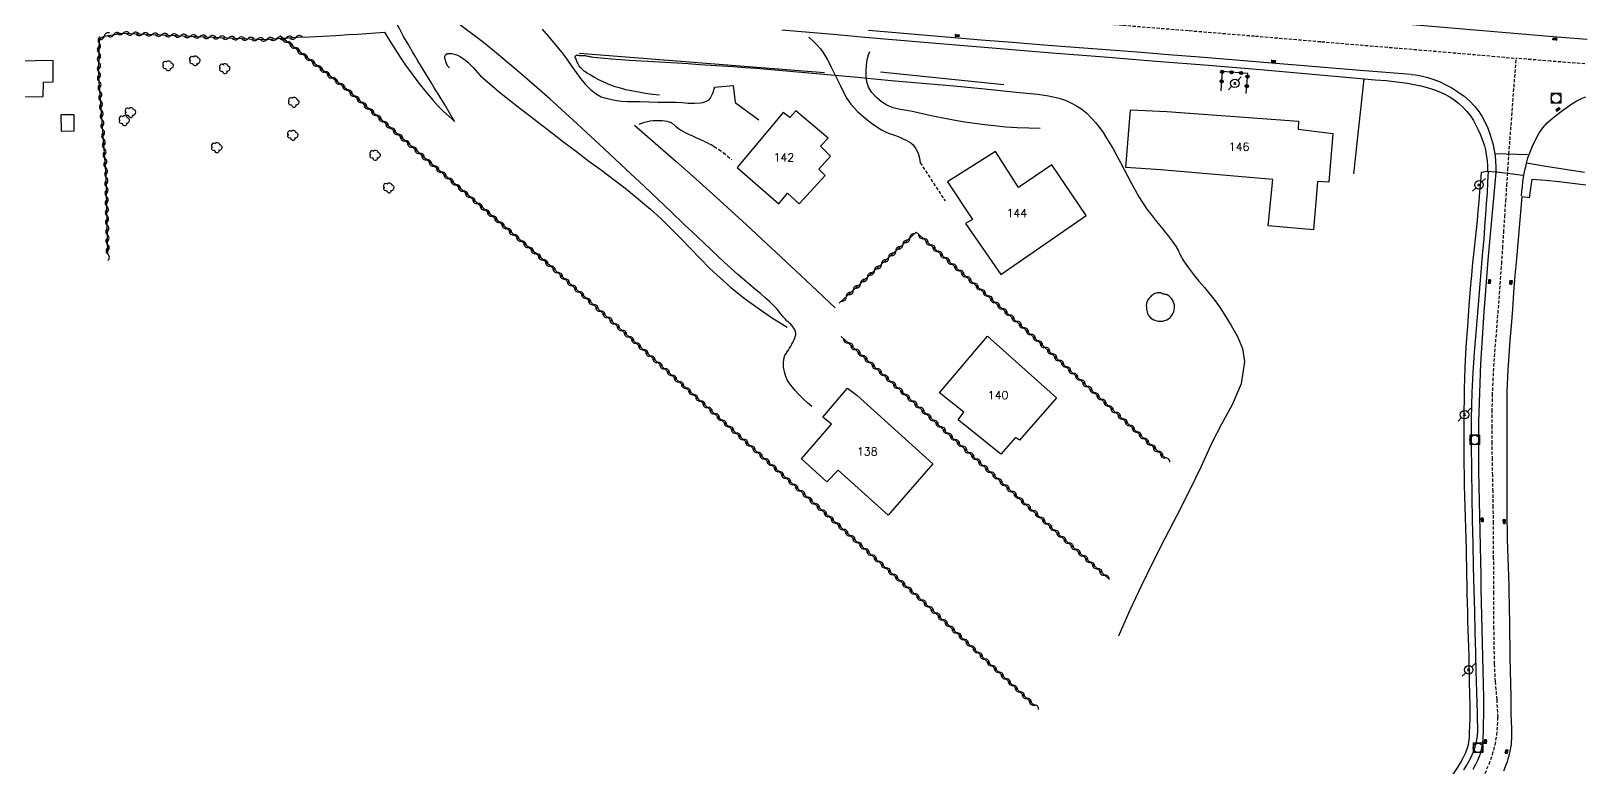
# Model space of a CAD drawing. Header units: millimetres. Extents: x 159000 to 160002, y 156999 to 158000.
# Drawn here: x 159122.9 to 159365.5, y 157474.6 to 157589.7 of the extents above; entities that cross this region are included whole.
import ezdxf
from ezdxf.enums import TextEntityAlignment as Align

# ---------------------------------------------------------------- set-up
doc = ezdxf.new("R2010")
doc.units = ezdxf.units.MM
doc.linetypes.add('DASHED', pattern=[0.75, 0.5, -0.25])
doc.layers.get('0').update_dxf_attribs({"linetype": 'CONTINUOUS'})
for name, color, linetype in [('W0001', 6, 'DASHED'), ('W0008', 7, 'CONTINUOUS'), ('W0014', 7, 'CONTINUOUS'), ('W0017', 7, 'CONTINUOUS'), ('W0020', 2, 'CONTINUOUS'), ('W0051', 7, 'CONTINUOUS'), ('W0101', 7, 'CONTINUOUS'), ('W0104', 1, 'CONTINUOUS'), ('W0112', 1, 'DASHED'), ('W0211', 2, 'CONTINUOUS'), ('W0214', 2, 'CONTINUOUS'), ('W0300', 7, 'CONTINUOUS'), ('W0310', 3, 'CONTINUOUS'), ('W0323', 7, 'CONTINUOUS'), ('W0401', 7, 'CONTINUOUS'), ('W0420', 7, 'CONTINUOUS'), ('W0473', 7, 'CONTINUOUS'), ('W0515', 5, 'CONTINUOUS'), ('W0991', 7, 'CONTINUOUS')]:
    doc.layers.add(name, color=color, linetype=linetype)
doc.styles.get("Standard").update_dxf_attribs({"font": 'romans.shx', "width": 0.85})

# ---------------------------------------------------------------- blocks, each defined once
blk = doc.blocks.new('T401')
for p, q in [((-0.3, 0.3), (0, 0.3)), ((-0.3, -0.25), (-0.3, 0.3)), ((-0.3, 0.15), (0, 0.15)), ((-0.3, 0), (0, 0)), ((0, 0.3), (0, -0.25)), ((-0.3, -0.15), (0, -0.15)), ((-0.3, -0.25), (-0.3, -0.3)), ((-0.3, -0.3), (0, -0.3)), ((0, -0.3), (0, -0.25))]:
    blk.add_line(p, q)
blk = doc.blocks.new('T420')
for p, q in [((0.75, 0.75), (-0.75, 0.75)), ((-0.75, 0.75), (-0.75, -0.75)), ((0.75, 0.75), (0.75, -0.75)), ((0.75, -0.75), (-0.75, -0.75))]:
    blk.add_line(p, q)
blk.add_ellipse((0, 0), major_axis=(-0.53, 0.53), ratio=1, start_param=3.926991, end_param=10.210176)
blk = doc.blocks.new('T300')
for p, q in [((-0.8, 0.51), (-0.86, 0.34)), ((-0.86, 0.34), (-0.86, 0.17)), ((-0.86, 0.17), (-0.74, 0.06)), ((-0.69, 0.63), (-0.8, 0.51)), ((-0.8, -0.06), (-0.74, 0.06)), ((-0.74, 0.06), (-0.69, 0.11)), ((-0.57, 0.69), (-0.69, 0.63)), ((-0.46, 0.69), (-0.57, 0.69)), ((-0.29, 0.63), (-0.46, 0.69)), ((-0.29, 0.63), (-0.17, 0.74)), ((-0.23, 0.57), (-0.29, 0.63)), ((-0.17, 0.74), (-0.06, 0.8)), ((-0.06, 0.8), (0.06, 0.8)), ((0.06, 0.8), (0.23, 0.74)), ((0.23, 0.74), (0.34, 0.63)), ((0.34, 0.63), (0.4, 0.51)), ((0.46, 0.46), (0.34, 0.46)), ((0.4, 0.51), (0.4, 0.46)), ((0.57, 0.4), (0.46, 0.46)), ((0.57, 0.4), (0.69, 0.29)), ((0.69, 0.29), (0.74, 0.17)), ((0.74, 0.06), (0.69, -0.17)), ((0.74, 0.17), (0.74, 0.06)), ((-0.8, -0.17), (-0.8, -0.06)), ((-0.8, -0.23), (-0.8, -0.17)), ((-0.74, -0.34), (-0.8, -0.23)), ((-0.69, -0.4), (-0.74, -0.34)), ((-0.51, -0.46), (-0.69, -0.4)), ((-0.4, -0.46), (-0.51, -0.46)), ((-0.4, -0.46), (-0.34, -0.46)), ((-0.34, -0.46), (-0.34, -0.4)), ((-0.34, -0.51), (-0.34, -0.46)), ((-0.29, -0.63), (-0.34, -0.51)), ((-0.17, -0.74), (-0.29, -0.63)), ((-0.06, -0.8), (-0.17, -0.74)), ((0.06, -0.8), (-0.06, -0.8)), ((0.17, -0.74), (0.06, -0.8)), ((0.23, -0.69), (0.17, -0.74)), ((0.29, -0.46), (0.23, -0.46)), ((0.29, -0.63), (0.23, -0.69)), ((0.46, -0.4), (0.29, -0.46)), ((0.34, -0.51), (0.29, -0.63)), ((0.34, -0.51), (0.34, -0.46)), ((0.57, -0.34), (0.46, -0.4)), ((0.63, -0.29), (0.57, -0.34)), ((0.69, -0.17), (0.63, -0.29))]:
    blk.add_line(p, q)
blk = doc.blocks.new('T473')
for p, q in [((-0.166667, 0.166667), (0.166667, -0.166667)), ((-0.166667, -0.166667), (0.166667, 0.166667)), ((0.500001, 0.500001), (1.000002, 1.000002)), ((-1.000002, -1.000002), (-0.500001, -0.500001))]:
    blk.add_line(p, q)
blk.add_ellipse((0, 0), major_axis=(0.471405, 0.471405), ratio=1, start_param=5.4977871438, end_param=11.780972451)
blk = doc.blocks.new('t310o')
at = {"color": 0, "linetype": 'Continuous'}
for centre, start, end in [((-0.5, 0.38), 216.8699, 323.1304), ((0.5, -0.37), 36.8699, 143.1303)]:
    blk.add_arc(centre, 0.625, start, end, dxfattribs=at)
blk = doc.blocks.new('t323o')
at = {"color": 0, "linetype": 'Continuous'}
for radius in [0.25, 0.15]:
    blk.add_circle((0, 0), radius, dxfattribs=at)

msp = doc.modelspace()

# ---------------------------------------------------------------- linework, layer by layer
at = {"layer": 'W0001'}
for points in [[(159202.16, 157597.96), (159237.42, 157595.11), (159243.14, 157594.65), (159248.85, 157594.2), (159254.57, 157593.74), (159260.28, 157593.29), (159265.99, 157592.84), (159271.71, 157592.38), (159277.42, 157591.92), (159283.14, 157591.46), (159293.47, 157590.63), (159303.81, 157589.79), (159314.15, 157588.94), (159324.48, 157588.06), (159328.28, 157587.74), (159332.09, 157587.42), (159335.89, 157587.11), (159339.7, 157586.79), (159343.51, 157586.47), (159347.31, 157586.15), (159351.11, 157585.81), (159354.92, 157585.45)], [(159350.04, 157473.76), (159350.66, 157475.2), (159351.19, 157476.68), (159351.61, 157478.2), (159351.89, 157479.75), (159352.06, 157482.54), (159351.91, 157485.33), (159351.66, 157488.11), (159351.51, 157490.86), (159351.43, 157496.35), (159351.39, 157501.84), (159351.38, 157507.33), (159351.35, 157512.82), (159351.32, 157515.32), (159351.28, 157517.81), (159351.23, 157520.31), (159351.18, 157522.8), (159351.14, 157525.3), (159351.13, 157527.8), (159351.15, 157530.3), (159351.2, 157532.79), (159351.29, 157535.06), (159351.42, 157537.33), (159351.58, 157539.6), (159351.76, 157541.86), (159351.94, 157544.13), (159352.13, 157546.39), (159352.31, 157548.65), (159352.47, 157550.92), (159352.64, 157553.37), (159352.8, 157555.82), (159352.96, 157558.26), (159353.12, 157560.71), (159353.28, 157563.16), (159353.44, 157565.61), (159353.6, 157568.06), (159353.77, 157570.51), (159354.05, 157574.24), (159354.33, 157577.98), (159354.62, 157581.72), (159354.92, 157585.45)], [(159365.64, 157584.59), (159360.28, 157585.02), (159354.92, 157585.45)]]:
    msp.add_lwpolyline(points, dxfattribs=at)
at = {"layer": 'W0008'}
for points in [[(159356.51, 157569.1), (159356.61, 157569.51), (159356.72, 157569.92), (159356.86, 157570.32), (159357.01, 157570.72), (159357.44, 157571.73), (159357.9, 157572.73), (159358.44, 157573.7), (159359.07, 157574.61), (159359.75, 157575.37), (159360.5, 157576.06), (159361.3, 157576.7), (159362.11, 157577.31), (159362.85, 157577.84), (159363.61, 157578.34), (159364.39, 157578.81), (159365.2, 157579.22), (159365.77, 157579.47)], [(159351.72, 157567.64), (159351.39, 157564.21), (159351.08, 157560.78), (159350.78, 157557.35), (159350.49, 157553.92), (159350.17, 157549.89), (159349.85, 157545.85), (159349.56, 157541.81), (159349.33, 157537.77), (159349.2, 157534.74), (159349.1, 157531.71), (159349.03, 157528.67), (159349, 157525.64), (159349.01, 157520.96), (159349.09, 157516.28), (159349.2, 157511.6), (159349.3, 157506.92), (159349.35, 157504.79), (159349.39, 157502.65), (159349.44, 157500.52), (159349.5, 157498.38), (159349.55, 157496.25), (159349.59, 157494.12), (159349.64, 157491.98), (159349.67, 157489.85), (159349.72, 157487.67), (159349.78, 157485.49), (159349.8, 157483.31), (159349.76, 157481.13), (159349.74, 157480.22), (159349.7, 157479.3), (159349.62, 157478.38), (159349.45, 157477.47), (159349.21, 157476.66), (159348.89, 157475.88), (159348.52, 157475.12), (159348.12, 157474.38)], [(159352.98, 157474.17), (159353.41, 157475.26), (159353.54, 157475.63), (159353.66, 157476.01), (159353.77, 157476.39), (159353.87, 157476.77), (159353.95, 157477.16), (159354.03, 157477.55), (159354.1, 157477.94), (159354.15, 157478.33), (159354.23, 157479.53), (159354.22, 157480.74), (159354.17, 157481.94), (159354.14, 157483.14), (159354.12, 157484.16), (159354.1, 157485.19), (159354.09, 157486.22), (159354.06, 157487.25), (159354.04, 157488.27), (159354.02, 157489.3), (159354, 157490.33), (159353.98, 157491.36), (159353.96, 157492.64), (159353.94, 157493.93), (159353.92, 157495.22), (159353.91, 157496.5), (159353.89, 157497.79), (159353.87, 157499.08), (159353.85, 157500.37), (159353.82, 157501.65), (159353.79, 157503.1), (159353.75, 157504.55), (159353.7, 157506), (159353.65, 157507.45), (159353.61, 157508.9), (159353.56, 157510.35), (159353.53, 157511.81), (159353.5, 157513.26), (159353.48, 157515.99), (159353.47, 157518.73), (159353.48, 157521.46), (159353.49, 157524.2), (159353.49, 157525.49), (159353.48, 157526.78), (159353.47, 157528.08), (159353.47, 157529.37), (159353.47, 157530.66), (159353.47, 157531.96), (159353.5, 157533.25), (159353.53, 157534.54), (159353.64, 157536.82), (159353.8, 157539.1), (159353.98, 157541.37), (159354.15, 157543.65), (159354.35, 157546.27), (159354.55, 157548.9), (159354.76, 157551.53), (159354.98, 157554.15), (159355.19, 157556.58), (159355.4, 157559.01), (159355.62, 157561.43), (159355.85, 157563.86)]]:
    msp.add_lwpolyline(points, dxfattribs=at)
at = {"layer": 'W0014'}
for points in [[(159344.81, 157473.21), (159345.71, 157474.65), (159346.18, 157475.42), (159346.63, 157476.21), (159347.04, 157477.02), (159347.36, 157477.88), (159347.45, 157478.25), (159347.51, 157478.62), (159347.56, 157478.99), (159347.59, 157479.36), (159347.6, 157479.73), (159347.62, 157480.1), (159347.63, 157480.48), (159347.64, 157480.85), (159347.7, 157482.63), (159347.69, 157484.42), (159347.66, 157486.2), (159347.63, 157487.99), (159347.6, 157489.36), (159347.57, 157490.73), (159347.53, 157492.1), (159347.49, 157493.47), (159347.44, 157494.85), (159347.39, 157496.22), (159347.35, 157497.59), (159347.32, 157498.96), (159347.28, 157500.39), (159347.25, 157501.81), (159347.22, 157503.24), (159347.2, 157504.66), (159347.17, 157506.09), (159347.15, 157507.52), (159347.12, 157508.94), (159347.09, 157510.37), (159347.04, 157512.04), (159347, 157513.72), (159346.94, 157515.39), (159346.89, 157517.06), (159346.84, 157518.74), (159346.8, 157520.41), (159346.77, 157522.08), (159346.75, 157523.76), (159346.75, 157525.44), (159346.75, 157527.11), (159346.75, 157528.79), (159346.77, 157530.47), (159346.8, 157532.14), (159346.83, 157533.82), (159346.88, 157535.49), (159346.95, 157537.17), (159347.11, 157540.41), (159347.32, 157543.64), (159347.56, 157546.87), (159347.83, 157550.1), (159347.95, 157551.53), (159348.09, 157552.97), (159348.24, 157554.4), (159348.39, 157555.83), (159348.54, 157557.26), (159348.69, 157558.69), (159348.83, 157560.13), (159348.97, 157561.56), (159349.1, 157563.09), (159349.23, 157564.62), (159349.35, 157566.15), (159349.46, 157567.68)], [(159350.52, 157567.82), (159350.43, 157566.12), (159350.34, 157564.43), (159350.23, 157562.73), (159350.12, 157561.04), (159349.97, 157559.12), (159349.82, 157557.2), (159349.66, 157555.29), (159349.49, 157553.37), (159349.32, 157551.46), (159349.15, 157549.54), (159348.99, 157547.62), (159348.84, 157545.71), (159348.59, 157542.6), (159348.33, 157539.49), (159348.1, 157536.38), (159347.95, 157533.27), (159347.85, 157529.2), (159347.85, 157525.13), (159347.9, 157521.06), (159347.95, 157516.99), (159348.01, 157513.33), (159348.1, 157509.67), (159348.2, 157506), (159348.29, 157502.34), (159348.37, 157499.1), (159348.44, 157495.86), (159348.52, 157492.62), (159348.6, 157489.38), (159348.63, 157488.55), (159348.66, 157487.71), (159348.69, 157486.88), (159348.71, 157486.05), (159348.74, 157485.22), (159348.77, 157484.38), (159348.79, 157483.55), (159348.8, 157482.72), (159348.82, 157481.96), (159348.84, 157481.19), (159348.84, 157480.43), (159348.78, 157479.66), (159348.69, 157479), (159348.57, 157478.35), (159348.41, 157477.7), (159348.2, 157477.07), (159347.75, 157476.11), (159347.22, 157475.19), (159346.65, 157474.3)], [(159349.46, 157567.68), (159350.43, 157567.83)]]:
    msp.add_lwpolyline(points, dxfattribs=at)
at = {"layer": 'W0017'}
for points in [[(159218.63, 157565.53), (159216.65, 157567.37), (159212.42, 157571.3), (159208.19, 157575.22), (159203.92, 157579.11), (159199.58, 157582.92), (159197.6, 157584.61), (159195.59, 157586.27), (159193.56, 157587.91), (159191.49, 157589.5), (159189.8, 157590.76), (159188.08, 157591.99), (159186.35, 157593.19), (159184.59, 157594.36)], [(159202.73, 157590), (159204.01, 157588.51), (159205.29, 157587.01), (159206.01, 157586.09), (159206.69, 157585.15), (159207.35, 157584.19), (159208.02, 157583.24), (159208.73, 157582.29), (159209.51, 157581.39), (159210.36, 157580.56), (159211.31, 157579.83), (159211.97, 157579.47), (159212.68, 157579.23), (159213.4, 157579.06), (159214.11, 157578.93), (159215.08, 157578.79), (159216.06, 157578.74), (159217.03, 157578.72), (159218, 157578.7), (159219.42, 157578.65), (159220.84, 157578.63), (159222.26, 157578.61), (159223.68, 157578.59), (159224.62, 157578.54), (159225.56, 157578.47), (159226.51, 157578.44), (159227.46, 157578.52), (159227.81, 157578.58), (159228.17, 157578.67), (159228.51, 157578.8), (159228.82, 157579), (159228.98, 157579.17), (159229.09, 157579.38), (159229.18, 157579.59), (159229.27, 157579.79), (159229.37, 157580.03), (159229.48, 157580.28), (159229.56, 157580.52), (159229.63, 157580.78), (159229.64, 157580.82), (159229.64, 157580.87), (159229.64, 157580.91), (159229.64, 157580.95)], [(159244.41, 157588.77), (159245.04, 157588.2), (159245.63, 157587.59), (159246.19, 157586.94), (159246.7, 157586.25), (159247.02, 157585.76), (159247.31, 157585.25), (159247.59, 157584.74), (159247.84, 157584.21), (159248.09, 157583.68), (159248.34, 157583.15), (159248.59, 157582.63), (159248.86, 157582.11), (159249.34, 157581.14), (159249.8, 157580.15), (159250.32, 157579.18), (159250.95, 157578.28), (159252, 157577.13), (159253.17, 157576.09), (159254.41, 157575.16), (159255.72, 157574.31), (159256.14, 157574.08), (159256.57, 157573.88), (159257.01, 157573.7), (159257.46, 157573.54), (159257.91, 157573.39), (159258.36, 157573.23), (159258.8, 157573.05), (159259.23, 157572.85), (159259.6, 157572.67), (159259.98, 157572.49), (159260.35, 157572.26), (159260.67, 157571.97), (159261.12, 157571.34), (159261.47, 157570.64), (159261.69, 157569.89), (159261.8, 157569.12)], [(159280.53, 157574.49), (159278.74, 157574.53), (159276.94, 157574.61), (159275.15, 157574.73), (159273.36, 157574.89), (159271.83, 157575.06), (159270.3, 157575.26), (159268.78, 157575.49), (159267.26, 157575.74), (159265.63, 157576.04), (159264.01, 157576.37), (159262.38, 157576.72), (159260.77, 157577.09), (159259.72, 157577.29), (159258.65, 157577.46), (159257.58, 157577.72), (159256.57, 157578.15), (159255.72, 157578.69), (159254.94, 157579.34), (159254.26, 157580.1), (159253.72, 157580.98), (159253.44, 157581.8), (159253.34, 157582.66), (159253.35, 157583.51), (159253.4, 157584.35), (159253.46, 157584.91), (159253.57, 157585.46), (159253.73, 157586), (159253.93, 157586.53)], [(159229.64, 157580.95), (159232.58, 157581.24)], [(159232.58, 157581.24), (159232.87, 157578.59)], [(159329.54, 157567.43), (159331.14, 157582.27)], [(159232.9, 157578.56), (159236.57, 157575.84)], [(159217.15, 157575.03), (159220.38, 157572.22), (159223.59, 157569.4), (159226.79, 157566.56), (159228.86, 157564.7)], [(159244.84, 157531.08), (159244.16, 157531.66), (159243.5, 157532.27), (159242.87, 157532.91), (159242.28, 157533.58), (159241.86, 157534.08), (159241.44, 157534.59), (159241.07, 157535.14), (159240.79, 157535.74), (159240.57, 157536.47), (159240.46, 157537.22), (159240.45, 157537.99), (159240.55, 157538.74), (159240.66, 157539.05), (159240.83, 157539.34), (159241.02, 157539.6), (159241.19, 157539.87), (159241.37, 157540.19), (159241.56, 157540.5), (159241.74, 157540.82), (159241.9, 157541.15), (159241.98, 157541.3), (159242.05, 157541.46), (159242.13, 157541.61), (159242.2, 157541.77), (159242.26, 157541.93), (159242.31, 157542.1), (159242.34, 157542.28), (159242.35, 157542.46), (159242.31, 157542.76), (159242.2, 157543.04), (159242.06, 157543.3), (159241.9, 157543.54), (159241.8, 157543.67), (159241.69, 157543.79), (159241.57, 157543.91), (159241.44, 157544.02), (159241.31, 157544.12), (159241.19, 157544.23), (159241.07, 157544.34), (159240.95, 157544.45), (159240.68, 157544.75), (159240.43, 157545.05), (159240.18, 157545.35), (159239.93, 157545.66), (159239.68, 157545.96), (159239.43, 157546.27), (159239.17, 157546.56), (159238.89, 157546.85), (159238.23, 157547.49), (159237.54, 157548.12), (159236.83, 157548.72), (159236.12, 157549.32), (159235.4, 157549.91), (159234.69, 157550.5), (159233.98, 157551.1), (159233.29, 157551.71), (159231.18, 157553.64), (159229.09, 157555.58), (159227.01, 157557.55), (159224.94, 157559.52), (159222.88, 157561.49), (159220.81, 157563.46), (159218.74, 157565.43), (159218.63, 157565.53)], [(159228.86, 157564.7), (159229.97, 157563.7), (159234.64, 157559.44), (159239.29, 157555.15), (159243.91, 157550.83), (159248.51, 157546.48)], [(159244.84, 157531.08), (159244.16, 157531.66), (159243.5, 157532.27), (159242.87, 157532.91), (159242.28, 157533.58), (159241.86, 157534.08), (159241.44, 157534.59), (159241.07, 157535.14), (159240.79, 157535.74), (159240.57, 157536.47), (159240.46, 157537.22), (159240.45, 157537.99), (159240.54, 157538.69)]]:
    msp.add_lwpolyline(points, dxfattribs=at)
at = {"layer": 'W0020'}
for points in [[(159356.65, 157570.38), (159351.68, 157570.56)], [(159351.87, 157567.71), (159355.95, 157567.23)]]:
    msp.add_lwpolyline(points, dxfattribs=at)
at = {"layer": 'W0051'}
for points in [[(159360.66, 157588.81), (159353.32, 157589.45), (159345.98, 157590.07), (159338.64, 157590.7), (159331.3, 157591.32), (159322.39, 157592.06), (159313.48, 157592.8), (159304.56, 157593.53), (159295.65, 157594.26), (159289.19, 157594.78), (159282.73, 157595.3), (159276.27, 157595.81), (159269.82, 157596.32), (159263.36, 157596.84), (159256.9, 157597.36), (159250.44, 157597.88), (159243.98, 157598.42), (159235.51, 157599.13), (159227.03, 157599.85), (159218.56, 157600.59), (159210.09, 157601.33)], [(159240.16, 157589.92), (159244.48, 157589.54), (159248.81, 157589.16), (159253.14, 157588.78), (159257.47, 157588.4), (159261.79, 157588.03), (159266.12, 157587.66), (159274.26, 157586.98), (159282.39, 157586.32), (159290.53, 157585.68), (159298.67, 157585.03), (159306.81, 157584.38), (159314.95, 157583.71), (159323.08, 157583.01), (159331.21, 157582.27), (159332.89, 157582.12), (159334.58, 157581.98), (159336.26, 157581.8), (159337.93, 157581.56), (159338.96, 157581.38), (159339.99, 157581.18), (159341, 157580.92), (159342, 157580.6), (159342.83, 157580.28), (159343.64, 157579.92), (159344.43, 157579.5), (159345.18, 157579.02), (159345.89, 157578.46), (159346.56, 157577.84), (159347.18, 157577.17), (159347.74, 157576.46), (159348.21, 157575.76), (159348.61, 157575.03), (159348.97, 157574.27), (159349.3, 157573.51), (159349.53, 157572.94), (159349.74, 157572.37), (159349.93, 157571.78), (159350.08, 157571.19), (159350.23, 157570.36), (159350.34, 157569.52), (159350.41, 157568.67), (159350.43, 157567.83)], [(159253.71, 157589.84), (159257.96, 157589.47), (159262.21, 157589.11), (159266.46, 157588.76), (159271.33, 157588.36), (159276.21, 157587.98), (159281.08, 157587.59), (159285.95, 157587.21), (159290.82, 157586.83), (159295.7, 157586.45), (159300.57, 157586.07), (159305.44, 157585.68), (159308.58, 157585.42), (159311.72, 157585.16), (159314.86, 157584.9), (159318, 157584.64), (159321.14, 157584.38), (159324.27, 157584.12), (159327.41, 157583.86), (159330.55, 157583.61), (159332.54, 157583.45), (159334.53, 157583.29), (159336.52, 157583.13), (159338.51, 157582.97)], [(159365.99, 157588.39), (159360.63, 157588.81)], [(159338.51, 157582.94), (159339.16, 157582.87), (159339.81, 157582.77), (159340.46, 157582.62), (159341.09, 157582.45), (159342.05, 157582.13), (159343, 157581.77), (159343.93, 157581.34), (159344.82, 157580.86), (159345.8, 157580.23), (159346.75, 157579.55), (159347.65, 157578.79), (159348.46, 157577.94), (159349.07, 157577.15), (159349.59, 157576.31), (159350.04, 157575.43), (159350.45, 157574.53), (159350.78, 157573.69), (159351.06, 157572.82), (159351.29, 157571.95), (159351.47, 157571.06), (159351.61, 157570.21), (159351.69, 157569.35), (159351.73, 157568.49), (159351.72, 157567.63)], [(159355.74, 157563.98), (159355.8, 157564.71), (159355.87, 157565.43), (159355.96, 157566.15), (159356.06, 157566.87), (159356.16, 157567.43), (159356.26, 157567.99), (159356.38, 157568.54), (159356.51, 157569.1)], [(159356.52, 157569.14), (159359.54, 157568.64), (159362.56, 157568.15), (159365.58, 157567.67)], [(159350.43, 157567.83), (159351.71, 157567.72)], [(159356.99, 157563.68), (159357.37, 157566.57)], [(159357.4, 157566.57), (159359.5, 157566.41), (159361.6, 157566.21), (159363.69, 157565.98), (159365.78, 157565.7)], [(159355.85, 157563.86), (159356.98, 157563.74)]]:
    msp.add_lwpolyline(points, dxfattribs=at)
at = {"layer": 'W0101'}
for points in [[(159240.38, 157577.01), (159233.2, 157568.39), (159239.7, 157562.74), (159241.08, 157564.41), (159242.88, 157562.73), (159246.93, 157567.18), (159245.97, 157568.16), (159247.79, 157570.2), (159246.23, 157571.74), (159247.4, 157573.01), (159242.34, 157577.24), (159241.4, 157576.2)], [(159294.66, 157577.44), (159300.33, 157577.18), (159320.87, 157575.67), (159320.82, 157574.37), (159326.24, 157573.7), (159325.65, 157566.1), (159323.85, 157566.24), (159323.21, 157558.66), (159316.13, 157559.29), (159316.9, 157566.54), (159299.36, 157568.03), (159293.94, 157568.42)], [(159274.39, 157551.68), (159287.72, 157560.89), (159282.34, 157568.8), (159277.16, 157565.29), (159273.55, 157570.9), (159266.06, 157566.18), (159269.95, 157560.29), (159268.89, 157559.64)], [(159272.3, 157542.05), (159283.09, 157532.42), (159277.29, 157525.83), (159276.67, 157526.24), (159274.38, 157523.63), (159267.72, 157528.97), (159268.61, 157530.21), (159264.82, 157533.22)], [(159251.87, 157532.82), (159263.78, 157522.13), (159256.77, 157514.11), (159248.96, 157521.12), (159247.22, 157519.28), (159243.26, 157522.87), (159247.94, 157528.3), (159246.59, 157529.43), (159250.44, 157533.96)]]:
    msp.add_lwpolyline(points, close=True, dxfattribs=at)
at = {"layer": 'W0104'}
for points in [[(159126.34, 157585.14), (159114.9, 157584.9), (159115.04, 157579.36), (159124.76, 157579.52), (159124.83, 157581.74), (159126.35, 157581.8)], [(159127.55, 157576.63), (159127.57, 157574.1), (159129.62, 157574.11), (159129.6, 157576.65), (159127.55, 157576.63)]]:
    msp.add_lwpolyline(points, close=True, dxfattribs=at)
at = {"layer": 'W0112'}
for points in [[(159217.9, 157575.19), (159218.32, 157575.35), (159218.74, 157575.49), (159219.17, 157575.59), (159219.61, 157575.68), (159220.08, 157575.74), (159220.55, 157575.77), (159221.03, 157575.77), (159221.5, 157575.74), (159221.86, 157575.7), (159222.21, 157575.64), (159222.56, 157575.55), (159222.89, 157575.42), (159223.01, 157575.35), (159223.11, 157575.27), (159223.22, 157575.19), (159223.31, 157575.1), (159223.41, 157575.01), (159223.5, 157574.92), (159223.6, 157574.83), (159223.7, 157574.75), (159224.03, 157574.52), (159224.36, 157574.3), (159224.71, 157574.1), (159225.05, 157573.9), (159225.36, 157573.74), (159225.68, 157573.58), (159225.99, 157573.44), (159226.31, 157573.29), (159226.63, 157573.15), (159226.95, 157573.01), (159227.27, 157572.86), (159227.59, 157572.71), (159228.1, 157572.47), (159228.61, 157572.23), (159229.12, 157571.98), (159229.61, 157571.7), (159230.33, 157571.23), (159231.02, 157570.73), (159231.69, 157570.2), (159232.33, 157569.63)], [(159261.8, 157569.12), (159265.69, 157563.18)]]:
    msp.add_lwpolyline(points, dxfattribs=at)
at = {"layer": 'W0211'}
for points in [[(159164.46, 157588.75), (159166.47, 157588.84), (159168.48, 157588.94), (159170.48, 157589.05), (159172.49, 157589.17), (159173.89, 157589.25), (159175.29, 157589.34), (159176.7, 157589.44), (159178.1, 157589.54)], [(159178.1, 157589.54), (159178.88, 157588.23), (159179.69, 157586.93), (159180.53, 157585.65), (159181.39, 157584.4), (159182.42, 157582.98), (159183.48, 157581.58), (159184.57, 157580.21), (159185.71, 157578.88), (159186.51, 157578.01), (159187.34, 157577.17), (159188.19, 157576.35), (159189.07, 157575.57)], [(159188.27, 157583.96), (159188.01, 157584.25), (159187.81, 157584.59), (159187.66, 157584.95), (159187.57, 157585.33), (159187.55, 157585.42), (159187.54, 157585.51), (159187.53, 157585.61), (159187.54, 157585.7), (159187.55, 157585.8), (159187.58, 157585.89), (159187.63, 157585.98), (159187.7, 157586.06), (159187.91, 157586.2), (159188.15, 157586.24), (159188.39, 157586.23), (159188.6, 157586.21), (159189.06, 157586.12), (159189.49, 157585.95), (159189.9, 157585.75), (159190.28, 157585.51), (159190.74, 157585.18), (159191.16, 157584.81), (159191.56, 157584.42), (159191.94, 157584.01), (159192.31, 157583.59), (159192.68, 157583.19), (159193.06, 157582.79), (159193.47, 157582.41), (159196.08, 157580.19), (159198.77, 157578.05), (159201.48, 157575.95), (159204.18, 157573.85), (159206.12, 157572.35), (159208.07, 157570.88), (159210.04, 157569.42), (159212, 157567.97), (159213.96, 157566.5), (159214.81, 157565.83)], [(159221.06, 157579.7), (159219.96, 157579.81), (159218.86, 157579.97), (159217.77, 157580.15), (159216.68, 157580.37), (159215.82, 157580.56), (159214.97, 157580.78), (159214.13, 157581.03), (159213.3, 157581.32), (159212.48, 157581.66), (159211.67, 157582.03), (159210.89, 157582.45), (159210.12, 157582.91), (159209.75, 157583.15), (159209.37, 157583.41), (159209.02, 157583.7), (159208.7, 157584.04), (159208.51, 157584.3), (159208.35, 157584.59), (159208.22, 157584.88), (159208.1, 157585.19), (159208.04, 157585.32), (159207.95, 157585.48), (159207.91, 157585.68), (159207.98, 157585.87), (159208.05, 157585.93), (159208.14, 157585.97), (159208.23, 157585.98), (159208.32, 157585.97), (159208.39, 157585.95), (159208.46, 157585.93), (159208.53, 157585.91), (159208.61, 157585.9), (159208.77, 157585.91), (159208.93, 157585.91), (159209.08, 157585.91), (159209.24, 157585.9), (159209.43, 157585.88), (159209.62, 157585.85), (159209.81, 157585.82), (159209.99, 157585.78), (159210.18, 157585.74), (159210.36, 157585.7), (159210.55, 157585.67), (159210.74, 157585.64), (159213.55, 157585.37), (159216.37, 157585.18), (159219.2, 157585.04), (159222.02, 157584.87), (159223.79, 157584.75), (159225.56, 157584.63), (159227.33, 157584.52), (159229.1, 157584.41), (159230.87, 157584.3), (159232.64, 157584.18), (159234.41, 157584.05), (159236.18, 157583.92), (159241.46, 157583.48), (159246.73, 157583), (159252.01, 157582.51), (159257.28, 157582.02), (159262.16, 157581.59), (159267.04, 157581.17), (159271.91, 157580.72), (159276.78, 157580.19), (159278.46, 157580.02), (159280.15, 157579.86), (159281.84, 157579.62), (159283.5, 157579.22), (159284.43, 157578.9), (159285.34, 157578.51), (159286.22, 157578.05), (159287.05, 157577.51), (159287.82, 157576.88), (159288.52, 157576.18), (159289.17, 157575.43), (159289.79, 157574.66), (159290.38, 157573.86), (159290.91, 157573.01), (159291.41, 157572.16), (159291.92, 157571.3), (159292.52, 157570.24), (159293.1, 157569.17), (159293.66, 157568.09), (159294.22, 157567.01), (159294.78, 157565.93), (159295.37, 157564.86), (159295.97, 157563.8), (159296.62, 157562.77), (159297.22, 157561.89), (159297.86, 157561.04), (159298.52, 157560.21), (159299.2, 157559.39), (159299.54, 157558.98)], [(159214.81, 157565.83), (159215.89, 157565), (159217.8, 157563.47), (159219.67, 157561.89), (159221.29, 157560.42), (159222.85, 157558.9), (159224.38, 157557.34), (159225.88, 157555.77), (159227.39, 157554.2), (159228.93, 157552.65), (159230.52, 157551.15), (159232.16, 157549.71), (159234.28, 157548.02), (159236.47, 157546.41), (159238.72, 157544.89), (159241.02, 157543.45)], [(159299.54, 157558.98), (159299.87, 157558.57), (159300.54, 157557.74), (159301.17, 157556.89), (159301.77, 157556.01), (159301.93, 157555.75), (159302.08, 157555.48), (159302.22, 157555.21), (159302.35, 157554.93), (159302.48, 157554.65), (159302.62, 157554.38), (159302.77, 157554.11), (159302.93, 157553.85), (159303.68, 157552.75), (159304.49, 157551.69), (159305.34, 157550.65), (159306.2, 157549.64), (159307.05, 157548.61), (159307.88, 157547.56), (159308.66, 157546.48), (159309.37, 157545.34), (159310.36, 157543.71), (159311.35, 157542), (159312.12, 157540.13), (159312.43, 157538.12), (159311.92, 157534.63), (159310.55, 157531.34), (159308.85, 157528.32), (159307.35, 157525.37), (159305.63, 157521.58), (159303.81, 157517.84), (159301.93, 157514.13), (159300.03, 157510.44), (159298.14, 157506.74), (159296.29, 157503.01), (159294.52, 157499.24), (159292.86, 157495.43), (159292.76, 157495.18)]]:
    msp.add_lwpolyline(points, dxfattribs=at)
at = {"layer": 'W0214'}
msp.add_lwpolyline([(159189.06, 157575.59), (159188.26, 157576.94), (159187.45, 157578.29), (159186.64, 157579.64), (159185.83, 157580.98), (159185.41, 157581.67), (159184.99, 157582.35), (159184.57, 157583.04), (159184.15, 157583.72), (159183.73, 157584.41), (159183.31, 157585.09), (159182.9, 157585.78), (159182.49, 157586.48), (159181.79, 157587.68), (159181.09, 157588.88), (159180.42, 157590.1), (159179.78, 157591.33), (159179.41, 157592.09), (159179.07, 157592.86), (159178.74, 157593.64), (159178.44, 157594.43)], dxfattribs=at)
at = {"layer": 'W0300'}
for points in [[(159208.54, 157586.28), (159246.85, 157583.24)], [(159255.57, 157583.35), (159274.88, 157581.39)]]:
    msp.add_lwpolyline(points, dxfattribs=at)
at = {"layer": 'W0310'}
for points in [[(159134.87, 157554.87), (159134.63, 157567.1), (159133.48, 157582.51), (159133.5, 157587.35), (159133.64, 157588.54), (159134.35, 157588.93), (159137.19, 157589.38), (159145.49, 157589.02), (159159.29, 157588.4), (159164.46, 157588.75)], [(159279.7, 157484.3), (159262.46, 157500.41), (159245.37, 157515.82), (159229.9, 157529.73), (159204.35, 157552.71), (159184.7, 157569.62), (159172.24, 157580.58), (159161.77, 157588.95)], [(159261.17, 157558.3), (159249.14, 157547.21)], [(159300.12, 157522.98), (159277.47, 157543.8), (159261.17, 157558.3)], [(159249.45, 157542), (159283.51, 157511.03), (159291.19, 157504.18)]]:
    msp.add_lwpolyline(points, dxfattribs=at)
at = {"layer": 'W0323'}
msp.add_lwpolyline([(159312.73, 157579.97), (159312.95, 157583.07), (159308.97, 157583.4), (159308.78, 157580.36)], dxfattribs=at)
at = {"layer": 'W0515'}
msp.add_lwpolyline([(159299.21, 157548.85), (159299.06, 157548.85), (159298.92, 157548.83), (159298.78, 157548.8), (159298.64, 157548.76), (159298.46, 157548.7), (159298.28, 157548.62), (159298.11, 157548.52), (159297.95, 157548.41), (159297.8, 157548.27), (159297.65, 157548.12), (159297.53, 157547.95), (159297.41, 157547.78), (159297.32, 157547.62), (159297.24, 157547.45), (159297.17, 157547.27), (159297.13, 157547.09), (159297.11, 157546.84), (159297.12, 157546.58), (159297.15, 157546.34), (159297.2, 157546.09), (159297.25, 157545.85), (159297.32, 157545.62), (159297.41, 157545.38), (159297.55, 157545.17), (159297.77, 157544.94), (159298.02, 157544.75), (159298.3, 157544.61), (159298.59, 157544.5), (159298.95, 157544.42), (159299.31, 157544.39), (159299.68, 157544.41), (159300.03, 157544.49), (159300.33, 157544.61), (159300.6, 157544.78), (159300.85, 157544.98), (159301.06, 157545.22), (159301.16, 157545.39), (159301.26, 157545.56), (159301.34, 157545.73), (159301.4, 157545.92), (159301.45, 157546.1), (159301.49, 157546.29), (159301.51, 157546.49), (159301.52, 157546.68), (159301.5, 157546.96), (159301.43, 157547.22), (159301.32, 157547.48), (159301.19, 157547.71), (159301.03, 157547.95), (159300.84, 157548.16), (159300.63, 157548.35), (159300.39, 157548.5), (159300.32, 157548.54), (159300.24, 157548.56), (159300.16, 157548.58), (159300.09, 157548.59), (159300.01, 157548.6), (159299.93, 157548.61), (159299.85, 157548.62), (159299.77, 157548.64), (159299.7, 157548.67), (159299.63, 157548.7), (159299.57, 157548.73), (159299.5, 157548.76), (159299.43, 157548.79), (159299.36, 157548.81), (159299.28, 157548.83)], close=True, dxfattribs=at)

# ---------------------------------------------------------------- block references
at = {"layer": 'W0300'}
for p in [(159148.52, 157585.07), (159144.33, 157584.29), (159153.17, 157583.84), (159163.96, 157578.6), (159137.49, 157575.73), (159138.46, 157576.99), (159163.82, 157573.43), (159151.94, 157571.51), (159176.66, 157570.31), (159178.82, 157565.22)]:
    msp.add_blockref('T300', p, dxfattribs=at)
at = {"layer": 'W0310'}
for p, rotation in [((159133.55, 157587.82), 83.1288688935468), ((159134.32, 157588.91), 28.49741694331986), ((159135.8, 157589.16), 8.973663698397994), ((159137.28, 157589.37), 357.557780629796), ((159138.78, 157589.31), 357.557780629796), ((159140.28, 157589.24), 357.557780629796), ((159141.78, 157589.18), 357.557780629796), ((159143.28, 157589.12), 357.557780629796), ((159144.78, 157589.05), 357.557780629796), ((159146.27, 157588.99), 357.410810491493), ((159147.77, 157588.92), 357.410810491493), ((159149.27, 157588.85), 357.410810491493), ((159150.77, 157588.78), 357.410810491493), ((159152.27, 157588.72), 357.410810491493), ((159153.77, 157588.65), 357.410810491493), ((159155.27, 157588.58), 357.410810491493), ((159156.76, 157588.51), 357.410810491493), ((159158.26, 157588.44), 357.410810491493), ((159159.76, 157588.43), 3.877964438028782), ((159161.26, 157588.53), 3.877964438028782), ((159162.75, 157588.63), 3.877964438028782), ((159162.94, 157588.01), 141.3969354239782), ((159164.25, 157588.73), 3.877964438028782), ((159133.49, 157584.83), 89.76324192787223), ((159133.49, 157586.33), 89.76324192787223), ((159164.11, 157587.08), 141.3969354239782), ((159165.28, 157586.14), 141.3969354239782), ((159166.46, 157585.2), 141.3969354239782), ((159133.48, 157583.33), 89.76324192787223), ((159167.63, 157584.27), 141.3969354239782), ((159168.8, 157583.33), 141.3969354239782), ((159133.53, 157581.83), 94.28610324738948), ((159133.64, 157580.33), 94.28610324738948), ((159169.97, 157582.4), 141.3969354239782), ((159171.15, 157581.46), 141.3969354239782), ((159172.32, 157580.52), 138.6488024399751), ((159133.75, 157578.84), 94.28610324738948), ((159173.44, 157579.53), 138.6488024399751), ((159174.57, 157578.54), 138.6488024399751), ((159133.86, 157577.34), 94.28610324738948), ((159133.98, 157575.85), 94.28610324738948), ((159175.69, 157577.55), 138.6488024399751), ((159176.82, 157576.56), 138.6488024399751), ((159177.95, 157575.57), 138.6488024399751), ((159134.09, 157574.35), 94.28610324738948), ((159134.2, 157572.85), 94.28610324738948), ((159179.07, 157574.58), 138.6488024399751), ((159180.2, 157573.58), 138.6488024399751), ((159134.31, 157571.36), 94.28610324738948), ((159181.32, 157572.59), 138.6488024399751), ((159182.45, 157571.6), 138.6488024399751), ((159183.58, 157570.61), 138.6488024399751), ((159134.42, 157569.86), 94.28610324738948), ((159134.54, 157568.37), 94.28610324738948), ((159184.7, 157569.62), 138.6488024399751), ((159185.84, 157568.64), 139.2903224507432), ((159134.64, 157566.87), 91.10239588341484), ((159186.98, 157567.66), 139.2903224507432), ((159188.11, 157566.69), 139.2903224507432), ((159189.25, 157565.71), 139.2903224507432), ((159134.66, 157565.37), 91.10239588341484), ((159134.69, 157563.87), 91.10239588341484), ((159190.39, 157564.73), 139.2903224507432), ((159191.52, 157563.75), 139.2903224507432), ((159134.72, 157562.37), 91.10239588341484), ((159134.75, 157560.87), 91.10239588341484), ((159192.66, 157562.77), 139.2903224507432), ((159193.8, 157561.79), 139.2903224507432), ((159194.93, 157560.82), 139.2903224507432), ((159134.78, 157559.37), 91.10239588341484), ((159196.07, 157559.84), 139.2903224507432), ((159197.21, 157558.86), 139.2903224507432), ((159134.81, 157557.87), 91.10239588341484), ((159134.84, 157556.37), 91.10239588341484), ((159198.35, 157557.88), 139.2903224507432), ((159199.48, 157556.9), 139.2903224507432), ((159200.62, 157555.92), 139.2903224507432), ((159259.07, 157556.36), 222.6600932292962), ((159260.17, 157557.38), 222.6600932292962), ((159262.29, 157557.3), 138.355553310754), ((159263.41, 157556.3), 138.355553310754), ((159134.87, 157554.87), 91.10239588341484), ((159201.76, 157554.95), 139.2903224507432), ((159202.89, 157553.97), 139.2903224507432), ((159256.86, 157554.33), 222.6600932292962), ((159257.96, 157555.34), 222.6600932292962), ((159264.53, 157555.31), 138.355553310754), ((159265.65, 157554.31), 138.355553310754), ((159204.03, 157552.99), 139.2903224507432), ((159205.15, 157551.99), 138.0276583552474), ((159253.55, 157551.28), 222.6600932292962), ((159254.65, 157552.3), 222.6600932292962), ((159255.76, 157553.31), 222.6600932292962), ((159266.77, 157553.31), 138.355553310754), ((159267.89, 157552.32), 138.355553310754), ((159269.01, 157551.32), 138.355553310754), ((159206.27, 157550.99), 138.0276583552474), ((159207.38, 157549.99), 138.0276583552474), ((159208.5, 157548.98), 138.0276583552474), ((159251.34, 157549.25), 222.6600932292962), ((159252.45, 157550.26), 222.6600932292962), ((159270.13, 157550.32), 138.355553310754), ((159271.26, 157549.33), 138.355553310754), ((159209.61, 157547.98), 138.0276583552474), ((159210.73, 157546.98), 138.0276583552474), ((159250.24, 157548.23), 222.6600932292962), ((159272.38, 157548.33), 138.355553310754), ((159273.5, 157547.33), 138.355553310754), ((159274.62, 157546.34), 138.355553310754), ((159211.84, 157545.97), 138.0276583552474), ((159212.96, 157544.97), 138.0276583552474), ((159214.07, 157543.97), 138.0276583552474), ((159275.74, 157545.34), 138.355553310754), ((159276.86, 157544.34), 138.355553310754), ((159215.19, 157542.96), 138.0276583552474), ((159216.3, 157541.96), 138.0276583552474), ((159277.97, 157543.34), 137.401128282559), ((159279.08, 157542.32), 137.401128282559), ((159280.18, 157541.31), 137.401128282559), ((159217.42, 157540.96), 138.0276583552474), ((159218.53, 157539.95), 138.0276583552474), ((159219.65, 157538.95), 138.0276583552474), ((159250.56, 157540.99), 317.7263947083823), ((159251.67, 157539.98), 317.7263947083823), ((159252.78, 157538.97), 317.7263947083823), ((159281.29, 157540.29), 137.401128282559), ((159282.39, 157539.28), 137.401128282559), ((159220.76, 157537.95), 138.0276583552474), ((159221.88, 157536.95), 138.0276583552474), ((159253.89, 157537.96), 317.7263947083823), ((159255, 157536.96), 317.7263947083823), ((159283.49, 157538.26), 137.401128282559), ((159284.6, 157537.25), 137.401128282559), ((159223, 157535.94), 138.0276583552474), ((159224.11, 157534.94), 138.0276583552474), ((159256.11, 157535.95), 317.7263947083823), ((159257.22, 157534.94), 317.7263947083823), ((159285.7, 157536.23), 137.401128282559), ((159286.81, 157535.22), 137.401128282559), ((159287.91, 157534.2), 137.401128282559), ((159225.23, 157533.94), 138.0276583552474), ((159226.34, 157532.93), 138.0276583552474), ((159227.46, 157531.93), 138.0276583552474), ((159258.33, 157533.93), 317.7263947083823), ((159259.44, 157532.92), 317.7263947083823), ((159260.55, 157531.91), 317.7263947083823), ((159289.02, 157533.19), 137.401128282559), ((159290.12, 157532.17), 137.401128282559), ((159228.57, 157530.93), 138.0276583552474), ((159229.69, 157529.92), 138.0276583552474), ((159261.66, 157530.9), 317.7263947083823), ((159262.76, 157529.89), 317.7263947083823), ((159291.22, 157531.15), 137.401128282559), ((159292.33, 157530.14), 137.401128282559), ((159230.8, 157528.92), 138.0328442495989), ((159231.92, 157527.92), 138.0328442495989), ((159233.03, 157526.91), 138.0328442495989), ((159263.87, 157528.88), 317.7263947083823), ((159264.98, 157527.87), 317.7263947083823), ((159266.09, 157526.87), 317.7263947083823), ((159293.43, 157529.12), 137.401128282559), ((159294.54, 157528.11), 137.401128282559), ((159295.64, 157527.09), 137.401128282559), ((159234.15, 157525.91), 138.0328442495989), ((159235.26, 157524.91), 138.0328442495989), ((159267.2, 157525.86), 317.7263947083823), ((159268.31, 157524.85), 317.7263947083823), ((159296.74, 157526.08), 137.401128282559), ((159297.85, 157525.06), 137.401128282559), ((159236.38, 157523.9), 138.0328442495989), ((159237.49, 157522.9), 138.0328442495989), ((159238.61, 157521.9), 138.0328442495989), ((159269.42, 157523.84), 317.7263947083823), ((159270.53, 157522.83), 317.7263947083823), ((159298.95, 157524.05), 137.401128282559), ((159300.06, 157523.03), 137.401128282559), ((159239.72, 157520.9), 138.0328442495989), ((159240.84, 157519.89), 138.0328442495989), ((159271.64, 157521.82), 317.7263947083823), ((159272.75, 157520.81), 317.7263947083823), ((159273.86, 157519.8), 317.7263947083823), ((159241.95, 157518.89), 138.0328442495989), ((159243.07, 157517.89), 138.0328442495989), ((159274.97, 157518.79), 317.7263947083823), ((159276.08, 157517.78), 317.7263947083823), ((159244.19, 157516.88), 138.0328442495989), ((159245.3, 157515.88), 138.0328442495989), ((159246.41, 157514.88), 137.969849084453), ((159277.19, 157516.78), 317.7263947083823), ((159278.3, 157515.77), 317.7263947083823), ((159279.41, 157514.76), 317.7263947083823), ((159247.53, 157513.87), 137.969849084453), ((159248.64, 157512.87), 137.969849084453), ((159280.52, 157513.75), 317.7263947083823), ((159281.63, 157512.74), 317.7263947083823), ((159249.76, 157511.86), 137.969849084453), ((159250.87, 157510.86), 137.969849084453), ((159251.99, 157509.85), 137.969849084453), ((159282.74, 157511.73), 317.7263947083823), ((159283.86, 157510.72), 318.2383651618265), ((159253.1, 157508.85), 137.969849084453), ((159254.21, 157507.85), 137.969849084453), ((159284.97, 157509.73), 318.2383651618265), ((159286.09, 157508.73), 318.2383651618265), ((159287.21, 157507.73), 318.2383651618265), ((159255.33, 157506.84), 137.969849084453), ((159256.44, 157505.84), 137.969849084453), ((159288.33, 157506.73), 318.2383651618265), ((159289.45, 157505.73), 318.2383651618265), ((159257.56, 157504.83), 137.969849084453), ((159258.67, 157503.83), 137.969849084453), ((159259.79, 157502.82), 137.969849084453), ((159290.57, 157504.73), 318.2383651618265), ((159260.9, 157501.82), 137.969849084453), ((159262.01, 157500.82), 137.969849084453), ((159263.12, 157499.8), 136.9411954489256), ((159264.21, 157498.78), 136.9411954489256), ((159265.31, 157497.75), 136.9411954489256), ((159266.4, 157496.73), 136.9411954489256), ((159267.5, 157495.7), 136.9411954489256), ((159268.6, 157494.68), 136.9411954489256), ((159269.69, 157493.66), 136.9411954489256), ((159270.79, 157492.63), 136.9411954489256), ((159271.88, 157491.61), 136.9411954489256), ((159272.98, 157490.58), 136.9411954489256), ((159274.08, 157489.56), 136.9411954489256), ((159275.17, 157488.53), 136.9411954489256), ((159276.27, 157487.51), 136.9411954489256), ((159277.36, 157486.49), 136.9411954489256), ((159278.46, 157485.46), 136.9411954489256), ((159279.56, 157484.44), 136.9411954489256)]:
    msp.add_blockref('t310o', p, dxfattribs=dict(at, rotation=rotation))
at = {"layer": 'W0323'}
for p, rotation in [((159308.97, 157583.35), 266.3521660806855), ((159310.42, 157583.28), 175.3007315439601), ((159311.91, 157583.16), 175.3007315439601), ((159308.88, 157581.85), 266.3521660806855), ((159312.81, 157581.12), 85.9800201106176), ((159312.92, 157582.61), 85.9800201106176)]:
    msp.add_blockref('t323o', p, dxfattribs=dict(at, rotation=rotation))
at = {"layer": 'W0401'}
for p, rotation in [((159267.55, 157588.85), 265.330873348712), ((159360.96, 157588.61), 85.5720149985921), ((159316.95, 157584.84), 265.2522032298518), ((159361.51, 157577.37), 306.900907279027), ((159350.58, 157550.59), 175.3920215278729), ((159354.25, 157550.46), 355.4045347476336), ((159349.45, 157513.34), 181.3701445989266), ((159353.19, 157513.1), 0.873789742985402), ((159349.93, 157478.71), 174.5742976200606), ((159353.54, 157477.15), 347.5082593430009)]:
    msp.add_blockref('T401', p, dxfattribs=dict(at, rotation=rotation))
at = {"layer": 'W0420'}
for p in [(159361.13, 157579.21), (159348.41, 157525.86), (159348.93, 157477.75)]:
    msp.add_blockref('T420', p, dxfattribs=at)
at = {"layer": 'W0473'}
for p in [(159310.94, 157581.55), (159349.09, 157565.7), (159346.81, 157529.79), (159347.48, 157489.92)]:
    msp.add_blockref('T473', p, dxfattribs=at)

# ---------------------------------------------------------------- texts
at = {"layer": 'W0991'}
for s, p in [('146', (159311.61, 157571.64)), ('142', (159240.49, 157569.99)), ('144', (159276.89, 157561.29)), ('140', (159273.96, 157532.84)), ('138', (159253.52, 157524.04))]:
    msp.add_text(s, height=1.25, dxfattribs=at).set_placement(p, align=Align.MIDDLE_CENTER)

doc.saveas('drawing.dxf')
